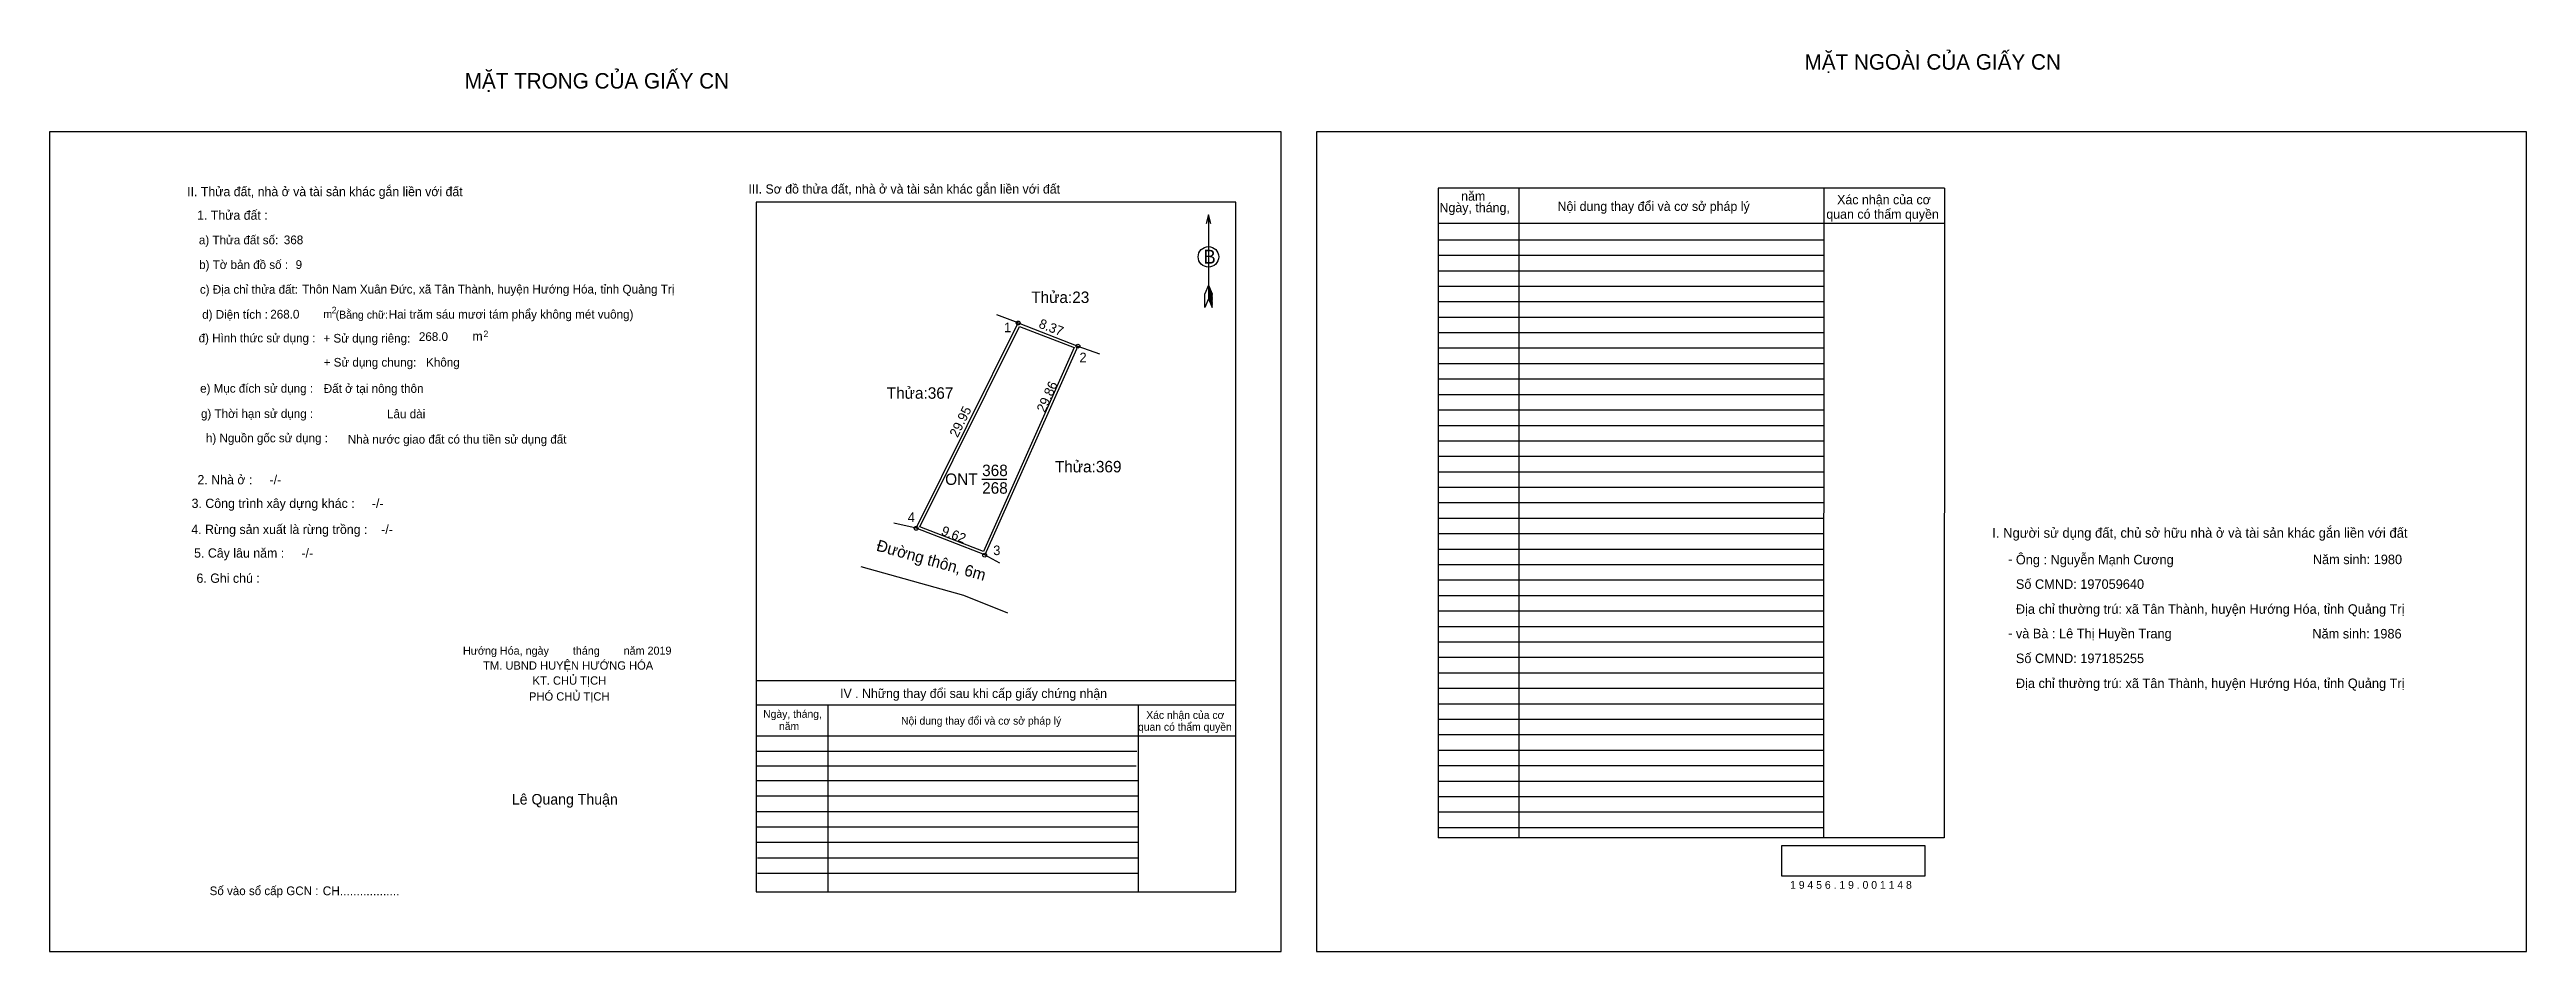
# Model space of a CAD drawing. Extents: x 539427 to 539750, y 1836840 to 1836958.
import ezdxf

# ---------------------------------------------------------------- set-up
doc = ezdxf.new("R2010")
doc.units = 0
for name, color, linetype in [('Default', 7, 'Continuous'), ('Level 1', 7, 'Continuous'), ('Level 10', 7, 'Continuous'), ('Level 11', 7, 'Continuous'), ('Level 13', 7, 'Continuous'), ('Level 27', 7, 'Continuous'), ('Level 35', 7, 'Continuous'), ('Level 36', 7, 'Continuous'), ('Level 40', 7, 'Continuous'), ('Level 49', 7, 'Continuous'), ('Level 5', 7, 'Continuous'), ('Level 52', 7, 'Continuous'), ('Level 55', 7, 'Continuous'), ('Level 6', 7, 'Continuous'), ('Level 7', 7, 'Continuous'), ('Level 8', 7, 'Continuous'), ('Level 9', 7, 'Continuous')]:
    doc.layers.add(name, color=color, linetype=linetype)

msp = doc.modelspace()

# ---------------------------------------------------------------- linework, layer by layer
at = {"layer": 'Level 1'}
for p, q in [((539426.78, 1836947.38), (539426.78, 1836947.38)), ((539592.26, 1836947.38), (539592.26, 1836947.38)), ((539578.16, 1836936.54), (539578.16, 1836925.54)), ((539577.68, 1836924.42), (539577.7, 1836926.23)), ((539578.16, 1836925.54), (539577.68, 1836924.42)), ((539578.16, 1836927.36), (539577.7, 1836926.23)), ((539578.16, 1836927.36), (539578.63, 1836926.23)), ((539578.16, 1836927.2), (539578.63, 1836926.07)), ((539578.16, 1836927.04), (539578.63, 1836925.91)), ((539578.16, 1836926.88), (539578.63, 1836925.75)), ((539578.16, 1836926.72), (539578.63, 1836925.59)), ((539578.16, 1836926.56), (539578.63, 1836925.42)), ((539578.16, 1836926.4), (539578.63, 1836925.26)), ((539578.16, 1836926.25), (539578.64, 1836925.09)), ((539578.16, 1836926.09), (539578.64, 1836924.93)), ((539578.16, 1836925.93), (539578.64, 1836924.77)), ((539578.16, 1836925.77), (539578.65, 1836924.61)), ((539578.16, 1836925.54), (539578.65, 1836924.42)), ((539578.65, 1836924.42), (539578.63, 1836926.23)), ((539587.66, 1836840.28), (539587.66, 1836840.28)), ((539750.33, 1836840.28), (539750.33, 1836840.28))]:
    msp.add_line(p, q, dxfattribs=at)
msp.add_lwpolyline([(539578.48, 1836935.37), (539578.16, 1836936.54), (539577.85, 1836935.37)], dxfattribs=at)
msp.add_circle((539578.16, 1836931.04), 1.34, dxfattribs=at)
at = {"layer": 'Level 10'}
for points in [[(539539.99, 1836895.57), (539553.31, 1836922.4), (539561.11, 1836919.37), (539548.96, 1836892.09)], [(539540.47, 1836895.76), (539553.48, 1836921.96), (539560.64, 1836919.18), (539548.78, 1836892.54)]]:
    msp.add_lwpolyline(points, close=True, dxfattribs=at)
at = {"layer": 'Level 11'}
for centre in [(539553.31, 1836922.4), (539561.11, 1836919.37), (539539.99, 1836895.57), (539539.99, 1836895.57), (539548.93, 1836892.07)]:
    msp.add_circle(centre, 0.25, dxfattribs=at)
at = {"layer": 'Level 27'}
for p, q in [((539553.31, 1836922.4), (539550.51, 1836923.48)), ((539561.11, 1836919.37), (539563.94, 1836918.36)), ((539539.99, 1836895.57), (539537.07, 1836896.24))]:
    msp.add_line(p, q, dxfattribs=at)
at = {"layer": 'Level 35'}
for p, q in [((539532.77, 1836890.59), (539546.15, 1836886.82)), ((539546.15, 1836886.82), (539551.91, 1836884.54))]:
    msp.add_line(p, q, dxfattribs=at)
at = {"layer": 'Level 40'}
msp.add_lwpolyline([(539426.78, 1836840.28), (539587.66, 1836840.28), (539587.66, 1836947.38), (539426.78, 1836947.38)], close=True, dxfattribs=at)
at = {"layer": 'Level 52'}
for p, q in [((539674.31, 1836940.02), (539608.15, 1836940.02)), ((539608.15, 1836940.02), (539608.15, 1836855.12)), ((539618.69, 1836940.02), (539618.69, 1836855.12)), ((539658.53, 1836940.02), (539658.5, 1836855.12)), ((539674.31, 1836940.02), (539674.28, 1836855.12)), ((539674.3, 1836935.4), (539608.15, 1836935.4)), ((539658.53, 1836933.23), (539608.15, 1836933.23)), ((539658.53, 1836931.21), (539608.15, 1836931.21)), ((539658.53, 1836929.19), (539608.15, 1836929.19)), ((539658.53, 1836927.17), (539608.15, 1836927.17)), ((539658.53, 1836925.15), (539608.15, 1836925.15)), ((539658.53, 1836923.13), (539608.15, 1836923.13)), ((539658.53, 1836921.11), (539608.15, 1836921.11)), ((539658.53, 1836919.09), (539608.15, 1836919.09)), ((539658.53, 1836917.07), (539608.15, 1836917.07)), ((539658.53, 1836915.04), (539608.15, 1836915.04)), ((539658.52, 1836913.02), (539608.15, 1836913.02)), ((539658.52, 1836911), (539608.15, 1836911)), ((539658.52, 1836908.98), (539608.15, 1836908.98)), ((539658.52, 1836906.96), (539608.15, 1836906.96)), ((539658.52, 1836904.94), (539608.15, 1836904.94)), ((539658.52, 1836902.92), (539608.15, 1836902.92)), ((539658.52, 1836900.9), (539608.15, 1836900.9)), ((539658.52, 1836898.88), (539608.15, 1836898.88)), ((539658.52, 1836896.86), (539608.15, 1836896.86)), ((539658.52, 1836894.84), (539608.15, 1836894.84)), ((539658.52, 1836892.82), (539608.15, 1836892.82)), ((539658.52, 1836890.8), (539608.15, 1836890.8)), ((539658.52, 1836888.78), (539608.15, 1836888.78)), ((539658.51, 1836886.76), (539608.15, 1836886.76)), ((539658.51, 1836884.73), (539608.15, 1836884.73)), ((539658.51, 1836882.71), (539608.15, 1836882.71)), ((539658.51, 1836880.69), (539608.15, 1836880.69)), ((539658.51, 1836878.67), (539608.15, 1836878.67)), ((539658.51, 1836876.65), (539608.15, 1836876.65)), ((539658.51, 1836874.63), (539608.15, 1836874.63)), ((539658.51, 1836872.61), (539608.15, 1836872.61)), ((539658.51, 1836870.59), (539608.15, 1836870.59)), ((539658.51, 1836868.57), (539608.15, 1836868.57)), ((539658.51, 1836866.55), (539608.15, 1836866.55)), ((539658.51, 1836864.53), (539608.15, 1836864.53)), ((539658.51, 1836862.51), (539608.15, 1836862.51)), ((539658.51, 1836860.49), (539608.15, 1836860.49)), ((539658.5, 1836858.47), (539608.15, 1836858.47)), ((539658.5, 1836856.45), (539608.15, 1836856.45)), ((539674.28, 1836855.12), (539608.15, 1836855.12))]:
    msp.add_line(p, q, dxfattribs=at)
msp.add_lwpolyline([(539592.26, 1836840.28), (539750.33, 1836840.28), (539750.33, 1836947.38), (539592.26, 1836947.38)], close=True, dxfattribs=at)
at = {"layer": 'Level 6'}
msp.add_line((539548.96, 1836892.09), (539550.88, 1836891.06), dxfattribs=at)
msp.add_lwpolyline([(539653.07, 1836854.14), (539671.74, 1836854.14), (539671.74, 1836850.13), (539653.07, 1836850.13)], close=True, dxfattribs=at)
at = {"layer": 'Level 7'}
for p, q in [((539568.81, 1836866.41), (539519.08, 1836866.41)), ((539568.73, 1836864.5), (539519.08, 1836864.5)), ((539568.98, 1836862.58), (539519.08, 1836862.58)), ((539568.98, 1836860.56), (539519.08, 1836860.56)), ((539568.98, 1836858.54), (539519.08, 1836858.54)), ((539568.98, 1836856.52), (539519.08, 1836856.52)), ((539568.98, 1836854.5), (539519.08, 1836854.5)), ((539568.98, 1836852.48), (539519.24, 1836852.48)), ((539568.98, 1836850.46), (539519.24, 1836850.46))]:
    msp.add_line(p, q, dxfattribs=at)
at = {"layer": 'Level 8'}
for p, q in [((539581.72, 1836938.2), (539519.08, 1836938.2)), ((539519.08, 1836938.2), (539519.08, 1836848.08)), ((539581.72, 1836848.08), (539581.72, 1836938.2)), ((539581.72, 1836875.64), (539519.08, 1836875.64)), ((539581.72, 1836872.47), (539519.08, 1836872.47)), ((539528.43, 1836872.47), (539528.43, 1836848.08)), ((539568.98, 1836872.47), (539568.98, 1836848.08)), ((539581.72, 1836868.42), (539519.08, 1836868.42)), ((539519.08, 1836848.08), (539581.72, 1836848.08))]:
    msp.add_line(p, q, dxfattribs=at)
at = {"layer": 'Level 9'}
msp.add_line((539548.57, 1836901.99), (539551.82, 1836901.99), dxfattribs=at)

# ---------------------------------------------------------------- texts
at = {"layer": 'Default'}
for s, p in [('e) Mục đích sử dụng :', (539446.45, 1836913.29)), ('g) Thời hạn sử dụng :', (539446.56, 1836909.99)), ('h) Nguồn gốc sử dụng :', (539447.21, 1836906.81)), ('Nhà nước giao đất có thu tiền sử dụng đất', (539465.74, 1836906.64))]:
    msp.add_text(s, height=1.1336, dxfattribs=at).set_placement(p)
at = {"layer": 'Level 1'}
msp.add_text('B', height=1.82, dxfattribs=at).set_placement((539577.49, 1836930.15))
at = {"layer": 'Level 13'}
for s, p in [('ONT', (539543.77, 1836901.24)), ('368', (539548.6, 1836902.39)), ('268', (539548.6, 1836900.09))]:
    msp.add_text(s, height=1.5, dxfattribs=at).set_placement(p)
at = {"layer": 'Level 36'}
for s, p in [('Thửa:23', (539555.01, 1836925.01)), ('Thửa:367', (539536.14, 1836912.5)), ('Thửa:369', (539558.1, 1836902.88))]:
    msp.add_text(s, height=1.5, dxfattribs=at).set_placement(p)
at = {"layer": 'Level 49'}
for s, rotation, p in [('8.37', 338.7708, (539555.89, 1836921.83)), ('29.86', 65.9927, (539556.8, 1836910.61)), ('29.95', 63.5975, (539545.39, 1836907.36)), ('9.62', 338.7957, (539543.15, 1836894.77))]:
    msp.add_text(s, height=1.25, rotation=rotation, dxfattribs=at).set_placement(p)
at = {"layer": 'Level 5'}
msp.add_text('Đường thôn, 6m', height=1.5, rotation=344.2781, dxfattribs=at).set_placement((539534.68, 1836892.68))
at = {"layer": 'Level 52'}
for s, height, p in [('Ngày, tháng,', 1.2124, (539608.34, 1836936.87)), ('năm', 1.212, (539611.17, 1836938.38)), ('Nội dung thay đổi và cơ sở pháp lý', 1.2124, (539623.76, 1836937.04)), (' quan có thẩm quyền', 1.2124, (539658.42, 1836936.02)), ('Xác nhận của cơ', 1.2124, (539660.28, 1836937.91))]:
    msp.add_text(s, height=height, dxfattribs=at).set_placement(p)
at = {"layer": 'Level 55'}
for s, height, p in [('367', 0.055, (539553.25, 1836922.34)), ('1', 0.2, (539553.25, 1836922.4)), ('23', 0.055, (539553.27, 1836922.34)), ('23', 0.055, (539553.27, 1836922.34)), ('369', 0.055, (539561.05, 1836919.31)), ('369', 0.055, (539561.05, 1836919.31)), ('2', 0.2, (539561.04, 1836919.37)), ('23', 0.055, (539561.07, 1836919.31)), ('23', 0.055, (539561.07, 1836919.31)), ('4', 0.2, (539539.92, 1836895.57)), ('367', 0.055, (539539.93, 1836895.52)), ('0', 0.055, (539539.97, 1836895.52)), ('369', 0.055, (539548.9, 1836892.04)), ('369', 0.055, (539548.9, 1836892.04)), ('3', 0.2, (539548.9, 1836892.09)), ('0', 0.055, (539548.94, 1836892.04))]:
    msp.add_text(s, height=height, dxfattribs=at).set_placement(p)
at = {"layer": 'Level 6'}
for s, height, p in [('368', 1.138, (539457.38, 1836932.69)), ('9', 1.14, (539458.92, 1836929.46)), ('Thôn Nam Xuân Đức, xã Tân Thành, huyện Hướng Hóa, tỉnh Quảng Trị', 1.1397, (539459.78, 1836926.25)), ('268.0', 1.138, (539455.61, 1836922.98)), ('Hai trăm sáu mươi tám phẩy không mét vuông)', 1.138, (539471.09, 1836922.97)), ('268.0', 1.138, (539475.02, 1836920.05)), ('Đất ở tại nông thôn', 1.1397, (539462.6, 1836913.27)), ('Lâu dài', 1.14, (539470.86, 1836909.95)), ('Ông : Nguyễn Mạnh Cương', 1.2447, (539683.63, 1836890.86)), ('Năm sinh: 1980', 1.2447, (539722.42, 1836890.89)), ('Số CMND: 197059640', 1.2447, (539683.63, 1836887.66)), ('Địa chỉ thường trú: xã Tân Thành, huyện Hướng Hóa, tỉnh Quảng Trị', 1.2447, (539683.63, 1836884.4)), ('và Bà : Lê Thị Huyền Trang', 1.2447, (539683.63, 1836881.2)), ('Năm sinh: 1986', 1.2447, (539722.36, 1836881.18)), ('Số CMND: 197185255', 1.2447, (539683.63, 1836877.96)), ('Địa chỉ thường trú: xã Tân Thành, huyện Hướng Hóa, tỉnh Quảng Trị', 1.2447, (539683.63, 1836874.7)), ('1 9 4 5 6 . 1 9 . 0 0 1 1 4 8', 1.0184, (539654.14, 1836848.47))]:
    msp.add_text(s, height=height, dxfattribs=at).set_placement(p)
at = {"layer": 'Level 7'}
for s, height, p in [('MẶT NGOÀI CỦA GIẤY CN', 2.0206, (539656.03, 1836955.5)), ('MẶT TRONG CỦA GIẤY CN', 2.0206, (539481.01, 1836953.03)), ('III. Sơ đồ thửa đất, nhà ở và tài sản khác gắn liền với đất', 1.2022, (539518.07, 1836939.31)), ('II. Thửa đất, nhà ở và tài sản khác gắn liền với đất', 1.2022, (539444.76, 1836938.97)), ('1. Thửa đất :', 1.2022, (539446.06, 1836935.89)), ('a) Thửa đất số:', 1.1336, (539446.29, 1836932.68)), ('b) Tờ bản đồ số :', 1.1336, (539446.32, 1836929.45)), ('c) Địa chỉ thửa đất:', 1.1336, (539446.42, 1836926.22)), ('2', 0.859, (539463.63, 1836923.66)), ('d) Diện tích :', 1.1336, (539446.72, 1836922.95)), ('m', 1.03, (539462.55, 1836923.05)), ('(Bằng chữ:', 1.031, (539464.15, 1836922.97)), ('2', 0.859, (539483.46, 1836920.55)), ('đ) Hình thức sử dụng :', 1.1336, (539446.25, 1836919.87)), ('+ Sử dụng riêng:', 1.1336, (539462.56, 1836919.84)), ('+ Sử dụng chung:', 1.1336, (539462.59, 1836916.7)), ('m', 1.21, (539482.01, 1836920.07)), ('Không', 1.134, (539475.97, 1836916.7)), ('2. Nhà ở :     -/-', 1.2091, (539446.1, 1836901.32)), ('3. Công trình xây dựng khác :     -/-', 1.2091, (539445.33, 1836898.23)), ('4. Rừng sản xuất là rừng trồng :    -/-', 1.2091, (539445.29, 1836894.83)), ('I. Người sử dụng đất, chủ sở hữu nhà ở và tài sản khác gắn liền với đất', 1.2729, (539680.55, 1836894.34)), ('5. Cây lâu năm :     -/-', 1.2091, (539445.66, 1836891.74)), ('6. Ghi chú :', 1.2091, (539445.97, 1836888.45)), ('-', 1.29, (539682.61, 1836890.91)), ('Hướng Hóa, ngày        tháng        năm 2019', 1.0504, (539480.78, 1836879.06)), ('-', 1.29, (539682.62, 1836881.24)), ('TM. UBND HUYỆN HƯỚNG HÓA', 1.0884, (539483.41, 1836877.1)), ('KT. CHỦ TỊCH', 1.0884, (539489.87, 1836875.14)), ('PHÓ CHỦ TỊCH', 1.0884, (539489.41, 1836873.06)), ('IV . Những thay đổi sau khi cấp giấy chứng nhận', 1.2022, (539530.05, 1836873.4)), ('Ngày, tháng,', 1.0103, (539520, 1836870.81)), ('năm', 1.01, (539522.07, 1836869.21)), ('Nội dung thay đổi và cơ sở pháp lý', 1.0103, (539538.01, 1836869.92)), (' quan có thẩm quyền', 1.0103, (539568.59, 1836869.12)), ('Xác nhận của cơ', 1.0103, (539570.04, 1836870.67)), ('Lê Quang Thuận', 1.3786, (539487.17, 1836859.48)), ('Số vào sổ cấp GCN :', 1.1315, (539447.69, 1836847.64)), ('CH..................', 1.1639, (539462.46, 1836847.62))]:
    msp.add_text(s, height=height, dxfattribs=at).set_placement(p)
at = {"layer": 'Level 9'}
for s, p in [('1', (539551.47, 1836921.2)), ('2', (539561.32, 1836917.27)), ('4', (539538.88, 1836896.39)), ('3', (539550.05, 1836892.07))]:
    msp.add_text(s, height=1.25, dxfattribs=at).set_placement(p)

doc.saveas('drawing.dxf')
